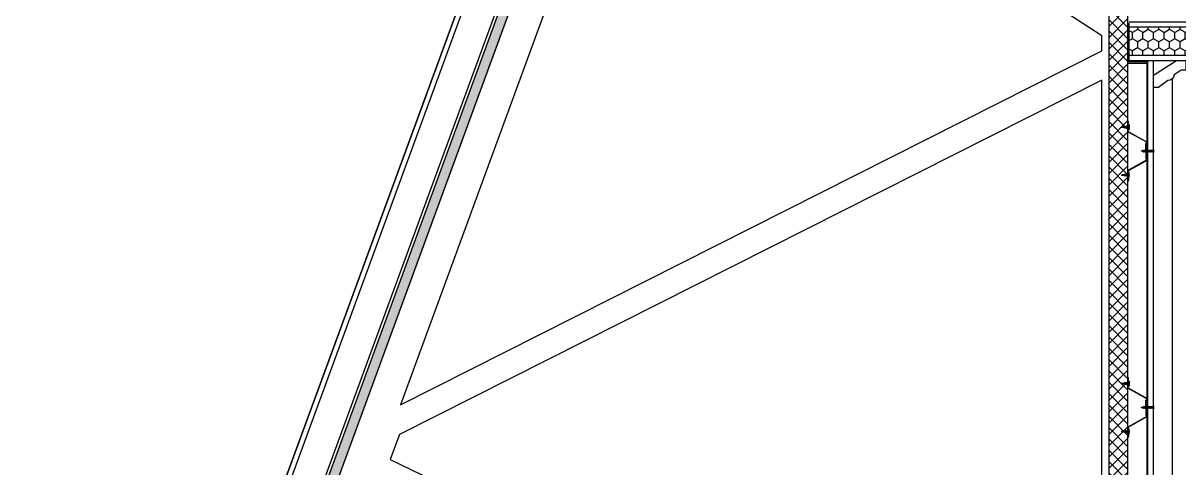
# Model space of a CAD drawing. Header units: inches. Extents: x 203 to 1065, y -1127 to 921.
# Drawn here: x 356.5 to 358.301, y 846.863 to 847.557 of the extents above; entities that cross this region are included whole.
import ezdxf

# ---------------------------------------------------------------- set-up
doc = ezdxf.new("R2010")
doc.units = ezdxf.units.IN
doc.header["$MEASUREMENT"] = 0
doc.linetypes.add('CONTINUA', pattern=[0])
for name, color, linetype in [('CORTE MUROS', 4, 'CONTINUA'), ('CORTE PERFILES Y CERCHA', 3, 'CONTINUA'), ('CORTE PROY', 8, 'CONTINUA')]:
    doc.layers.add(name, color=color, linetype=linetype)

msp = doc.modelspace()

# ---------------------------------------------------------------- hatches: boundary and pattern name
at = {"layer": 'CORTE MUROS', "ltscale": 0.5}
h = msp.add_hatch(dxfattribs=at)
h.set_pattern_fill('ANSI38', color=252, scale=0.05, angle=90.1237, style=0)
h.set_pattern_definition([(135.1236939, (355.5922096, 404.4653144), (-0.00440986616, -0.004428948005), []), (225.1236939, (355.5922096, 404.4653144), (-0.00439078432, -0.01326776217), [0.015625, -0.009375])])
h.paths.add_polyline_path([(356.7771, 846.2645), (356.763, 846.2696), (358.2289, 850.2702), (358.2429, 850.2651)])
at = {"layer": 'CORTE MUROS'}
h = msp.add_hatch(dxfattribs=at)
h.set_pattern_fill('HONEY', color=251, scale=0.003, angle=90, style=0)
h.set_pattern_definition([(90, (1578.890811, -1709.515493), (-0.008248891935, 0.0142875), [0.009525, -0.01905]), (210, (1578.890811, -1709.515493), (-0.00824889199, -0.014287499969), [0.009525, -0.01905]), (150, (1578.890811, -1709.515493), (-0.016497783924, 3.1e-11), [-0.01905, 0.009525])])
h.paths.add_polyline_path([(358.2232, 847.5065), (358.2232, 847.5505), (358.6018, 847.5505), (358.6018, 847.5065)])
at = {"layer": 'CORTE PERFILES Y CERCHA', "ltscale": 0.5}
h = msp.add_hatch(dxfattribs=at)
h.set_pattern_fill('_USER', color=251, scale=0.0125, angle=135, style=0, double=1, pattern_type=0)
h.set_pattern_definition([(135, (329.638395, 562.372189), (-0.00883883476, -0.00883883476), []), (225, (329.638395, 562.372189), (0.00883883476, -0.00883883476), [])])
h.paths.add_polyline_path([(358.1912, 850.0965), (358.1912, 842.4325), (358.2212, 842.4325), (358.2212, 850.0965)])
at = {"layer": 'CORTE PERFILES Y CERCHA'}
msp.add_hatch(color=256, dxfattribs=at).paths.add_polyline_path([(358.2212, 847.5565), (358.2212, 847.4945), (358.239, 847.4945), (358.2392, 847.4947), (358.2394, 847.4945), (358.2512, 847.4945), (358.2512, 847.4965), (358.2232, 847.4965), (358.2232, 847.5163), (358.223, 847.5165), (358.2232, 847.5167), (358.2232, 847.5505), (358.2232, 847.5565)])

# ---------------------------------------------------------------- linework, layer by layer
msp.add_circle((359.4347, 846.2175), 5.2552)
at = {"layer": 'CORTE MUROS'}
for points in [[(356.7048, 846.291), (358.2083, 850.3944), (358.2619, 850.3748), (356.7583, 846.2714)], [(358.2083, 850.3944), (356.7048, 846.291), (356.7123, 846.2882), (358.2159, 850.3917)]]:
    msp.add_lwpolyline(points, close=True, dxfattribs=at)
for points in [[(356.7771, 846.2645), (356.763, 846.2696), (358.2289, 850.2702), (358.2429, 850.2651), (356.7771, 846.2645)], [(358.2232, 847.4985), (358.6018, 847.4985), (358.6018, 847.5585), (358.2232, 847.5585)]]:
    msp.add_lwpolyline(points, dxfattribs=at)
at = {"layer": 'CORTE MUROS', "color": 7}
for points in [[(358.6018, 847.5505), (358.2232, 847.5505)], [(358.6018, 847.5065), (358.2232, 847.5065)]]:
    msp.add_lwpolyline(points, dxfattribs=at)
at = {"layer": 'CORTE PERFILES Y CERCHA', "color": 3}
for p, q in [((358.2512, 842.4965), (358.2512, 847.4985)), ((358.2522, 842.4965), (358.2522, 847.4985)), ((358.2612, 842.4965), (358.2612, 847.4985))]:
    msp.add_line(p, q, dxfattribs=at)
at = {"layer": 'CORTE PERFILES Y CERCHA'}
for p, q in [((358.2147, 847.3956), (358.2109, 847.3948)), ((358.2109, 847.3948), (358.2116, 847.3952)), ((358.2116, 847.3948), (358.2109, 847.3948)), ((358.2109, 847.3948), (358.2116, 847.3944)), ((358.2147, 847.3956), (358.2116, 847.3952)), ((358.2116, 847.3944), (358.2116, 847.3948)), ((358.215, 847.394), (358.2116, 847.3944)), ((358.2151, 847.396), (358.2147, 847.3956)), ((358.2147, 847.3956), (358.215, 847.394)), ((358.2155, 847.3937), (358.215, 847.394)), ((358.2151, 847.396), (358.2155, 847.3957)), ((358.2155, 847.3937), (358.2151, 847.396)), ((358.2164, 847.3958), (358.2155, 847.3957)), ((358.2155, 847.3957), (358.216, 847.3939)), ((358.2155, 847.3937), (358.216, 847.3939)), ((358.2169, 847.3938), (358.216, 847.3939)), ((358.2168, 847.3962), (358.2164, 847.3958)), ((358.2164, 847.3958), (358.2169, 847.3938)), ((358.2168, 847.3962), (358.2173, 847.3959)), ((358.2174, 847.3934), (358.2168, 847.3962)), ((358.2174, 847.3934), (358.2169, 847.3938)), ((358.2182, 847.396), (358.2173, 847.3959)), ((358.2173, 847.3959), (358.2178, 847.3937)), ((358.2174, 847.3934), (358.2178, 847.3937)), ((358.2187, 847.3936), (358.2178, 847.3937)), ((358.2186, 847.3965), (358.2182, 847.396)), ((358.2182, 847.396), (358.2187, 847.3936)), ((358.2186, 847.3965), (358.219, 847.3961)), ((358.2192, 847.3931), (358.2186, 847.3965)), ((358.2192, 847.3931), (358.2187, 847.3936)), ((358.22, 847.3962), (358.219, 847.3961)), ((358.219, 847.3961), (358.2197, 847.3935)), ((358.2192, 847.3931), (358.2197, 847.3935)), ((358.2207, 847.3934), (358.2197, 847.3935)), ((358.2204, 847.3968), (358.22, 847.3962)), ((358.22, 847.3962), (358.2207, 847.3934)), ((358.2204, 847.3968), (358.2208, 847.3963)), ((358.2211, 847.3928), (358.2204, 847.3968)), ((358.2211, 847.3928), (358.2207, 847.3934)), ((358.2216, 847.3964), (358.2208, 847.3963)), ((358.2208, 847.3963), (358.2216, 847.3933)), ((358.2211, 847.3928), (358.2216, 847.3933)), ((358.2212, 847.3963), (358.2212, 847.4033)), ((358.2212, 847.3877), (358.2212, 847.3929)), ((358.2216, 847.3964), (358.2216, 847.4033)), ((358.2216, 847.4033), (358.2216, 847.4033)), ((358.2216, 847.4014), (358.2216, 847.4033)), ((358.2216, 847.4014), (358.222, 847.4014)), ((358.222, 847.3983), (358.2216, 847.3978)), ((358.2216, 847.3964), (358.2216, 847.3978)), ((358.2216, 847.3964), (358.2216, 847.3933)), ((358.2216, 847.388), (358.2216, 847.3933)), ((358.2216, 847.3918), (358.2216, 847.3933)), ((358.222, 847.3914), (358.2216, 847.3918)), ((358.222, 847.4014), (358.222, 847.4033)), ((358.222, 847.3983), (358.222, 847.3914)), ((358.2221, 847.3984), (358.2221, 847.3913)), ((358.2229, 847.3984), (358.2229, 847.3913)), ((358.2234, 847.3948), (358.2229, 847.3948)), ((358.2442, 847.3582), (358.2419, 847.3574)), ((358.2446, 847.3585), (358.2443, 847.3582)), ((358.2443, 847.3582), (358.2447, 847.3565)), ((358.2446, 847.3585), (358.2449, 847.3584)), ((358.245, 847.3562), (358.2446, 847.3585)), ((358.245, 847.3561), (358.2447, 847.3565)), ((358.2455, 847.3586), (358.2449, 847.3584)), ((358.2449, 847.3584), (358.2453, 847.3565)), ((358.245, 847.3561), (358.2453, 847.3565)), ((358.2461, 847.3563), (358.2453, 847.3565)), ((358.2458, 847.3589), (358.2455, 847.3586)), ((358.2455, 847.3586), (358.2461, 847.3563)), ((358.2458, 847.3589), (358.2462, 847.3586)), ((358.2464, 847.3559), (358.2458, 847.3589)), ((358.2464, 847.3559), (358.2461, 847.3563)), ((358.2462, 847.3586), (358.2467, 847.3563)), ((358.2468, 847.3586), (358.2462, 847.3586)), ((358.2464, 847.3559), (358.2467, 847.3563)), ((358.2474, 847.3563), (358.2467, 847.3563)), ((358.2472, 847.3589), (358.2468, 847.3586)), ((358.2468, 847.3586), (358.2474, 847.3563)), ((358.2472, 847.3589), (358.2475, 847.3586)), ((358.2477, 847.3559), (358.2472, 847.3589)), ((358.2477, 847.3559), (358.2474, 847.3563)), ((358.2475, 847.3586), (358.2481, 847.3563)), ((358.2482, 847.3586), (358.2475, 847.3586)), ((358.2477, 847.3559), (358.2481, 847.3563)), ((358.2487, 847.3563), (358.2481, 847.3563)), ((358.2485, 847.3589), (358.2482, 847.3586)), ((358.2482, 847.3586), (358.2487, 847.3563)), ((358.2485, 847.3589), (358.2489, 847.3586)), ((358.2491, 847.3559), (358.2485, 847.3589)), ((358.2491, 847.3559), (358.2487, 847.3563)), ((358.2489, 847.3586), (358.2494, 847.3563)), ((358.2495, 847.3586), (358.2489, 847.3586)), ((358.2491, 847.3559), (358.2494, 847.3563)), ((358.2501, 847.3563), (358.2494, 847.3563)), ((358.2499, 847.3589), (358.2495, 847.3586)), ((358.2495, 847.3586), (358.2501, 847.3563)), ((358.2499, 847.3589), (358.2502, 847.3586)), ((358.2504, 847.3559), (358.2499, 847.3589)), ((358.2504, 847.3559), (358.2501, 847.3563)), ((358.2502, 847.3586), (358.2508, 847.3563)), ((358.2509, 847.3586), (358.2502, 847.3586)), ((358.2504, 847.3559), (358.2508, 847.3563)), ((358.2514, 847.3563), (358.2508, 847.3563)), ((358.2512, 847.3589), (358.2509, 847.3586)), ((358.2509, 847.3586), (358.2514, 847.3563)), ((358.2512, 847.3589), (358.2516, 847.3586)), ((358.2518, 847.3559), (358.2512, 847.3589)), ((358.2518, 847.3559), (358.2514, 847.3563)), ((358.2516, 847.3586), (358.2521, 847.3563)), ((358.2523, 847.3586), (358.2516, 847.3586)), ((358.2518, 847.3559), (358.2521, 847.3563)), ((358.2528, 847.3563), (358.2521, 847.3563)), ((358.2528, 847.3563), (358.2521, 847.3563)), ((358.2526, 847.3589), (358.2523, 847.3586)), ((358.2523, 847.3586), (358.2528, 847.3563)), ((358.2523, 847.3586), (358.2528, 847.3563)), ((358.2526, 847.3589), (358.253, 847.3586)), ((358.2532, 847.3559), (358.2526, 847.3589)), ((358.2532, 847.3559), (358.2528, 847.3563)), ((358.253, 847.3586), (358.2535, 847.3563)), ((358.2536, 847.3586), (358.253, 847.3586)), ((358.2532, 847.3559), (358.2535, 847.3563)), ((358.2542, 847.3563), (358.2535, 847.3563)), ((358.254, 847.3589), (358.2536, 847.3586)), ((358.2536, 847.3586), (358.2542, 847.3563)), ((358.2536, 847.3586), (358.2542, 847.3563)), ((358.2536, 847.3586), (358.2542, 847.3563)), ((358.254, 847.3589), (358.2543, 847.3586)), ((358.2545, 847.3559), (358.254, 847.3589)), ((358.2545, 847.3559), (358.2542, 847.3563)), ((358.2543, 847.3586), (358.2549, 847.3563)), ((358.255, 847.3586), (358.2543, 847.3586)), ((358.2545, 847.3559), (358.2549, 847.3563)), ((358.2555, 847.3563), (358.2549, 847.3563)), ((358.2553, 847.3589), (358.255, 847.3586)), ((358.255, 847.3586), (358.2555, 847.3563)), ((358.255, 847.3586), (358.2555, 847.3563)), ((358.255, 847.3586), (358.2555, 847.3563)), ((358.2553, 847.3589), (358.2557, 847.3586)), ((358.2559, 847.3559), (358.2553, 847.3589)), ((358.2559, 847.3559), (358.2555, 847.3563)), ((358.2557, 847.3586), (358.2562, 847.3563)), ((358.2563, 847.3586), (358.2557, 847.3586)), ((358.2559, 847.3559), (358.2562, 847.3563)), ((358.2569, 847.3563), (358.2562, 847.3563)), ((358.2567, 847.3589), (358.2563, 847.3586)), ((358.2563, 847.3586), (358.2569, 847.3563)), ((358.2567, 847.3589), (358.257, 847.3586)), ((358.2572, 847.3559), (358.2567, 847.3589)), ((358.2572, 847.3559), (358.2569, 847.3563)), ((358.2572, 847.3559), (358.2569, 847.3563)), ((358.257, 847.3586), (358.2576, 847.3563)), ((358.2577, 847.3586), (358.257, 847.3586)), ((358.2572, 847.3559), (358.2576, 847.3563)), ((358.2572, 847.3559), (358.2576, 847.3563)), ((358.2582, 847.3563), (358.2576, 847.3563)), ((358.258, 847.3589), (358.2577, 847.3586)), ((358.2577, 847.3586), (358.2582, 847.3563)), ((358.258, 847.3589), (358.2584, 847.3586)), ((358.2586, 847.3559), (358.258, 847.3589)), ((358.2586, 847.3559), (358.2582, 847.3563)), ((358.2586, 847.3559), (358.2582, 847.3563)), ((358.2583, 847.3586), (358.2589, 847.3563)), ((358.2596, 847.3586), (358.2583, 847.3586)), ((358.2589, 847.3586), (358.2584, 847.3586)), ((358.2586, 847.3559), (358.2589, 847.3563)), ((358.2586, 847.3559), (358.2589, 847.3563)), ((358.2595, 847.3563), (358.2589, 847.3563)), ((358.2596, 847.3563), (358.2589, 847.3563)), ((358.2612, 847.36), (358.2596, 847.3586)), ((358.2612, 847.3548), (358.2596, 847.3563)), ((358.2612, 847.3574), (358.2608, 847.3574)), ((358.2612, 847.36), (358.2612, 847.3548)), ((358.2109, 847.3201), (358.2116, 847.3205)), ((358.2116, 847.3201), (358.2109, 847.3201)), ((358.2109, 847.3201), (358.2116, 847.3196)), ((358.2147, 847.3193), (358.2109, 847.3201)), ((358.215, 847.3208), (358.2116, 847.3205)), ((358.2116, 847.3205), (358.2116, 847.3201)), ((358.2147, 847.3193), (358.2116, 847.3196)), ((358.2147, 847.3193), (358.215, 847.3208)), ((358.2151, 847.3189), (358.2147, 847.3193)), ((358.2155, 847.3212), (358.215, 847.3208)), ((358.2155, 847.3212), (358.2151, 847.3189)), ((358.2151, 847.3189), (358.2155, 847.3192)), ((358.2155, 847.3212), (358.216, 847.321)), ((358.2155, 847.3192), (358.216, 847.321)), ((358.2164, 847.3191), (358.2155, 847.3192)), ((358.2169, 847.3211), (358.216, 847.321)), ((358.2164, 847.3191), (358.2169, 847.3211)), ((358.2168, 847.3186), (358.2164, 847.3191)), ((358.2174, 847.3215), (358.2168, 847.3186)), ((358.2168, 847.3186), (358.2173, 847.319)), ((358.2174, 847.3215), (358.2169, 847.3211)), ((358.2173, 847.319), (358.2178, 847.3212)), ((358.2182, 847.3189), (358.2173, 847.319)), ((358.2174, 847.3215), (358.2178, 847.3212)), ((358.2187, 847.3213), (358.2178, 847.3212)), ((358.2182, 847.3189), (358.2187, 847.3213)), ((358.2186, 847.3184), (358.2182, 847.3189)), ((358.2192, 847.3218), (358.2186, 847.3184)), ((358.2192, 847.3218), (358.2187, 847.3213)), ((358.219, 847.3188), (358.2197, 847.3214)), ((358.2192, 847.3218), (358.2197, 847.3214)), ((358.2207, 847.3215), (358.2197, 847.3214)), ((358.22, 847.3187), (358.2207, 847.3215)), ((358.2211, 847.3221), (358.2204, 847.3181)), ((358.2211, 847.3221), (358.2207, 847.3215)), ((358.2208, 847.3186), (358.2216, 847.3216)), ((358.2211, 847.3221), (358.2216, 847.3216)), ((358.2212, 847.3271), (358.2212, 847.322)), ((358.2216, 847.3268), (358.2216, 847.3216)), ((358.222, 847.3235), (358.2216, 847.3231)), ((358.2216, 847.3231), (358.2216, 847.3171)), ((358.2216, 847.3185), (358.2216, 847.3216)), ((358.222, 847.3166), (358.222, 847.3235)), ((358.2221, 847.3165), (358.2221, 847.3236)), ((358.2229, 847.3165), (358.2229, 847.3236)), ((358.2234, 847.3201), (358.2229, 847.3201)), ((358.2186, 847.3184), (358.219, 847.3188)), ((358.22, 847.3187), (358.219, 847.3188)), ((358.2204, 847.3181), (358.22, 847.3187)), ((358.2204, 847.3181), (358.2208, 847.3186)), ((358.2216, 847.3185), (358.2208, 847.3186)), ((358.2212, 847.3186), (358.2212, 847.3116)), ((358.2216, 847.3185), (358.2216, 847.3116)), ((358.222, 847.3166), (358.2216, 847.3171)), ((358.2216, 847.3135), (358.2216, 847.3116)), ((358.2216, 847.3135), (358.222, 847.3135)), ((358.2216, 847.3116), (358.2216, 847.3116)), ((358.222, 847.3135), (358.222, 847.3116)), ((358.2147, 846.9956), (358.2109, 846.9948)), ((358.2109, 846.9948), (358.2116, 846.9952)), ((358.2116, 846.9948), (358.2109, 846.9948)), ((358.2109, 846.9948), (358.2116, 846.9944)), ((358.2147, 846.9956), (358.2116, 846.9952)), ((358.2116, 846.9944), (358.2116, 846.9948)), ((358.2151, 846.996), (358.2147, 846.9956)), ((358.2147, 846.9956), (358.215, 846.994)), ((358.2151, 846.996), (358.2155, 846.9957)), ((358.2155, 846.9937), (358.2151, 846.996)), ((358.2164, 846.9958), (358.2155, 846.9957)), ((358.2155, 846.9957), (358.216, 846.9939)), ((358.2168, 846.9962), (358.2164, 846.9958)), ((358.2164, 846.9958), (358.2169, 846.9938)), ((358.2168, 846.9962), (358.2173, 846.9959)), ((358.2174, 846.9934), (358.2168, 846.9962)), ((358.2182, 846.996), (358.2173, 846.9959)), ((358.2173, 846.9959), (358.2178, 846.9937)), ((358.2186, 846.9965), (358.2182, 846.996)), ((358.2182, 846.996), (358.2187, 846.9936)), ((358.2186, 846.9965), (358.219, 846.9961)), ((358.2192, 846.9931), (358.2186, 846.9965)), ((358.22, 846.9962), (358.219, 846.9961)), ((358.219, 846.9961), (358.2197, 846.9935)), ((358.2204, 846.9968), (358.22, 846.9962)), ((358.22, 846.9962), (358.2207, 846.9934)), ((358.2204, 846.9968), (358.2208, 846.9963)), ((358.2211, 846.9928), (358.2204, 846.9968)), ((358.2216, 846.9964), (358.2208, 846.9963)), ((358.2208, 846.9963), (358.2216, 846.9933)), ((358.2212, 846.9963), (358.2212, 847.0033)), ((358.2216, 846.9964), (358.2216, 847.0033)), ((358.2216, 847.0033), (358.2216, 847.0033)), ((358.2216, 847.0014), (358.2216, 847.0033)), ((358.2216, 847.0014), (358.222, 847.0014)), ((358.222, 846.9983), (358.2216, 846.9978)), ((358.2216, 846.9964), (358.2216, 846.9978)), ((358.2216, 846.9964), (358.2216, 846.9933)), ((358.222, 847.0014), (358.222, 847.0033)), ((358.222, 846.9983), (358.222, 846.9914)), ((358.2221, 846.9984), (358.2221, 846.9913)), ((358.2229, 846.9984), (358.2229, 846.9913)), ((358.2234, 846.9948), (358.2229, 846.9948)), ((358.215, 846.994), (358.2116, 846.9944)), ((358.2155, 846.9937), (358.215, 846.994)), ((358.2155, 846.9937), (358.216, 846.9939)), ((358.2169, 846.9938), (358.216, 846.9939)), ((358.2174, 846.9934), (358.2169, 846.9938)), ((358.2174, 846.9934), (358.2178, 846.9937)), ((358.2187, 846.9936), (358.2178, 846.9937)), ((358.2192, 846.9931), (358.2187, 846.9936)), ((358.2192, 846.9931), (358.2197, 846.9935)), ((358.2207, 846.9934), (358.2197, 846.9935)), ((358.2211, 846.9928), (358.2207, 846.9934)), ((358.2211, 846.9928), (358.2216, 846.9933)), ((358.2212, 846.9877), (358.2212, 846.9929)), ((358.2216, 846.988), (358.2216, 846.9933)), ((358.2216, 846.9918), (358.2216, 846.9933)), ((358.222, 846.9914), (358.2216, 846.9918)), ((358.2458, 846.9589), (358.2455, 846.9586)), ((358.2458, 846.9589), (358.2462, 846.9586)), ((358.2464, 846.9559), (358.2458, 846.9589)), ((358.2472, 846.9589), (358.2468, 846.9586)), ((358.2472, 846.9589), (358.2475, 846.9586)), ((358.2477, 846.9559), (358.2472, 846.9589)), ((358.2485, 846.9589), (358.2482, 846.9586)), ((358.2485, 846.9589), (358.2489, 846.9586)), ((358.2491, 846.9559), (358.2485, 846.9589)), ((358.2499, 846.9589), (358.2495, 846.9586)), ((358.2499, 846.9589), (358.2502, 846.9586)), ((358.2504, 846.9559), (358.2499, 846.9589)), ((358.2512, 846.9589), (358.2509, 846.9586)), ((358.2512, 846.9589), (358.2516, 846.9586)), ((358.2518, 846.9559), (358.2512, 846.9589)), ((358.2526, 846.9589), (358.2523, 846.9586)), ((358.2526, 846.9589), (358.253, 846.9586)), ((358.2532, 846.9559), (358.2526, 846.9589)), ((358.254, 846.9589), (358.2536, 846.9586)), ((358.254, 846.9589), (358.2543, 846.9586)), ((358.2545, 846.9559), (358.254, 846.9589)), ((358.2553, 846.9589), (358.255, 846.9586)), ((358.2553, 846.9589), (358.2557, 846.9586)), ((358.2559, 846.9559), (358.2553, 846.9589)), ((358.2567, 846.9589), (358.2563, 846.9586)), ((358.2567, 846.9589), (358.257, 846.9586)), ((358.2572, 846.9559), (358.2567, 846.9589)), ((358.258, 846.9589), (358.2577, 846.9586)), ((358.258, 846.9589), (358.2584, 846.9586)), ((358.2586, 846.9559), (358.258, 846.9589)), ((358.2612, 846.96), (358.2596, 846.9586)), ((358.2612, 846.96), (358.2612, 846.9548)), ((358.2442, 846.9582), (358.2419, 846.9574)), ((358.2446, 846.9585), (358.2443, 846.9582)), ((358.2443, 846.9582), (358.2447, 846.9565)), ((358.2446, 846.9585), (358.2449, 846.9584)), ((358.245, 846.9562), (358.2446, 846.9585)), ((358.245, 846.9561), (358.2447, 846.9565)), ((358.2455, 846.9586), (358.2449, 846.9584)), ((358.2449, 846.9584), (358.2453, 846.9565)), ((358.245, 846.9561), (358.2453, 846.9565)), ((358.2461, 846.9563), (358.2453, 846.9565)), ((358.2455, 846.9586), (358.2461, 846.9563)), ((358.2464, 846.9559), (358.2461, 846.9563)), ((358.2462, 846.9586), (358.2467, 846.9563)), ((358.2468, 846.9586), (358.2462, 846.9586)), ((358.2464, 846.9559), (358.2467, 846.9563)), ((358.2474, 846.9563), (358.2467, 846.9563)), ((358.2468, 846.9586), (358.2474, 846.9563)), ((358.2477, 846.9559), (358.2474, 846.9563)), ((358.2475, 846.9586), (358.2481, 846.9563)), ((358.2482, 846.9586), (358.2475, 846.9586)), ((358.2477, 846.9559), (358.2481, 846.9563)), ((358.2487, 846.9563), (358.2481, 846.9563)), ((358.2482, 846.9586), (358.2487, 846.9563)), ((358.2491, 846.9559), (358.2487, 846.9563)), ((358.2489, 846.9586), (358.2494, 846.9563)), ((358.2495, 846.9586), (358.2489, 846.9586)), ((358.2491, 846.9559), (358.2494, 846.9563)), ((358.2501, 846.9563), (358.2494, 846.9563)), ((358.2495, 846.9586), (358.2501, 846.9563)), ((358.2504, 846.9559), (358.2501, 846.9563)), ((358.2502, 846.9586), (358.2508, 846.9563)), ((358.2509, 846.9586), (358.2502, 846.9586)), ((358.2504, 846.9559), (358.2508, 846.9563)), ((358.2514, 846.9563), (358.2508, 846.9563)), ((358.2509, 846.9586), (358.2514, 846.9563)), ((358.2518, 846.9559), (358.2514, 846.9563)), ((358.2516, 846.9586), (358.2521, 846.9563)), ((358.2523, 846.9586), (358.2516, 846.9586)), ((358.2518, 846.9559), (358.2521, 846.9563)), ((358.2528, 846.9563), (358.2521, 846.9563)), ((358.2528, 846.9563), (358.2521, 846.9563)), ((358.2523, 846.9586), (358.2528, 846.9563)), ((358.2523, 846.9586), (358.2528, 846.9563)), ((358.2532, 846.9559), (358.2528, 846.9563)), ((358.253, 846.9586), (358.2535, 846.9563)), ((358.2536, 846.9586), (358.253, 846.9586)), ((358.2532, 846.9559), (358.2535, 846.9563)), ((358.2542, 846.9563), (358.2535, 846.9563)), ((358.2536, 846.9586), (358.2542, 846.9563)), ((358.2536, 846.9586), (358.2542, 846.9563)), ((358.2536, 846.9586), (358.2542, 846.9563)), ((358.2545, 846.9559), (358.2542, 846.9563)), ((358.2543, 846.9586), (358.2549, 846.9563)), ((358.255, 846.9586), (358.2543, 846.9586)), ((358.2545, 846.9559), (358.2549, 846.9563)), ((358.2555, 846.9563), (358.2549, 846.9563)), ((358.255, 846.9586), (358.2555, 846.9563)), ((358.255, 846.9586), (358.2555, 846.9563)), ((358.255, 846.9586), (358.2555, 846.9563)), ((358.2559, 846.9559), (358.2555, 846.9563)), ((358.2557, 846.9586), (358.2562, 846.9563)), ((358.2563, 846.9586), (358.2557, 846.9586)), ((358.2559, 846.9559), (358.2562, 846.9563)), ((358.2569, 846.9563), (358.2562, 846.9563)), ((358.2563, 846.9586), (358.2569, 846.9563)), ((358.2572, 846.9559), (358.2569, 846.9563)), ((358.2572, 846.9559), (358.2569, 846.9563)), ((358.257, 846.9586), (358.2576, 846.9563)), ((358.2577, 846.9586), (358.257, 846.9586)), ((358.2572, 846.9559), (358.2576, 846.9563)), ((358.2572, 846.9559), (358.2576, 846.9563)), ((358.2582, 846.9563), (358.2576, 846.9563)), ((358.2577, 846.9586), (358.2582, 846.9563)), ((358.2586, 846.9559), (358.2582, 846.9563)), ((358.2586, 846.9559), (358.2582, 846.9563)), ((358.2583, 846.9586), (358.2589, 846.9563)), ((358.2596, 846.9586), (358.2583, 846.9586)), ((358.2589, 846.9586), (358.2584, 846.9586)), ((358.2586, 846.9559), (358.2589, 846.9563)), ((358.2586, 846.9559), (358.2589, 846.9563)), ((358.2595, 846.9563), (358.2589, 846.9563)), ((358.2596, 846.9563), (358.2589, 846.9563)), ((358.2612, 846.9548), (358.2596, 846.9563)), ((358.2612, 846.9574), (358.2608, 846.9574)), ((358.2212, 846.9271), (358.2212, 846.922)), ((358.2216, 846.9268), (358.2216, 846.9216)), ((358.222, 846.9235), (358.2216, 846.9231)), ((358.2216, 846.9231), (358.2216, 846.9171)), ((358.222, 846.9166), (358.222, 846.9235)), ((358.2221, 846.9165), (358.2221, 846.9236)), ((358.2229, 846.9165), (358.2229, 846.9236)), ((358.2109, 846.9201), (358.2116, 846.9205)), ((358.2116, 846.9201), (358.2109, 846.9201)), ((358.2109, 846.9201), (358.2116, 846.9196)), ((358.2147, 846.9193), (358.2109, 846.9201)), ((358.215, 846.9208), (358.2116, 846.9205)), ((358.2116, 846.9205), (358.2116, 846.9201)), ((358.2147, 846.9193), (358.2116, 846.9196)), ((358.2147, 846.9193), (358.215, 846.9208)), ((358.2151, 846.9189), (358.2147, 846.9193)), ((358.2155, 846.9212), (358.215, 846.9208)), ((358.2155, 846.9212), (358.2151, 846.9189)), ((358.2151, 846.9189), (358.2155, 846.9192)), ((358.2155, 846.9212), (358.216, 846.921)), ((358.2155, 846.9192), (358.216, 846.921)), ((358.2164, 846.9191), (358.2155, 846.9192)), ((358.2169, 846.9211), (358.216, 846.921)), ((358.2164, 846.9191), (358.2169, 846.9211)), ((358.2168, 846.9186), (358.2164, 846.9191)), ((358.2174, 846.9215), (358.2168, 846.9186)), ((358.2168, 846.9186), (358.2173, 846.919)), ((358.2174, 846.9215), (358.2169, 846.9211)), ((358.2173, 846.919), (358.2178, 846.9212)), ((358.2182, 846.9189), (358.2173, 846.919)), ((358.2174, 846.9215), (358.2178, 846.9212)), ((358.2187, 846.9213), (358.2178, 846.9212)), ((358.2182, 846.9189), (358.2187, 846.9213)), ((358.2186, 846.9184), (358.2182, 846.9189)), ((358.2192, 846.9218), (358.2186, 846.9184)), ((358.2186, 846.9184), (358.219, 846.9188)), ((358.2192, 846.9218), (358.2187, 846.9213)), ((358.219, 846.9188), (358.2197, 846.9214)), ((358.22, 846.9187), (358.219, 846.9188)), ((358.2192, 846.9218), (358.2197, 846.9214)), ((358.2207, 846.9215), (358.2197, 846.9214)), ((358.22, 846.9187), (358.2207, 846.9215)), ((358.2204, 846.9181), (358.22, 846.9187)), ((358.2211, 846.9221), (358.2204, 846.9181)), ((358.2204, 846.9181), (358.2208, 846.9186)), ((358.2211, 846.9221), (358.2207, 846.9215)), ((358.2208, 846.9186), (358.2216, 846.9216)), ((358.2216, 846.9185), (358.2208, 846.9186)), ((358.2211, 846.9221), (358.2216, 846.9216)), ((358.2212, 846.9186), (358.2212, 846.9116)), ((358.2216, 846.9185), (358.2216, 846.9216)), ((358.2216, 846.9185), (358.2216, 846.9116)), ((358.222, 846.9166), (358.2216, 846.9171)), ((358.2216, 846.9135), (358.2216, 846.9116)), ((358.2216, 846.9135), (358.222, 846.9135)), ((358.2216, 846.9116), (358.2216, 846.9116)), ((358.222, 846.9135), (358.222, 846.9116)), ((358.2234, 846.9201), (358.2229, 846.9201))]:
    msp.add_line(p, q, dxfattribs=at)
for points in [[(358.1802, 842.4325), (358.2212, 842.4325), (358.2212, 850.0965), (358.1802, 850.0965), (356.7771, 846.2645), (358.1802, 842.4325)], [(357.4815, 847.9921), (357.4798, 847.9872), (357.4652, 847.9925), (357.0875, 846.9619), (358.1802, 847.5137), (358.1802, 847.5371), (357.4815, 847.9921)], [(358.2232, 847.5167), (358.2232, 847.5565), (358.2212, 847.5565), (358.2212, 847.4945), (358.239, 847.4945), (358.2392, 847.4947), (358.2394, 847.4945), (358.2512, 847.4945), (358.2512, 847.4965), (358.2232, 847.4965), (358.2232, 847.5163), (358.223, 847.5165), (358.2232, 847.5167)], [(358.1802, 847.4678), (357.0858, 846.9152), (357.0717, 846.8766), (358.1802, 846.3396), (358.1802, 847.4678)], [(358.2488, 847.3589), (358.2488, 847.3691), (358.2507, 847.37), (358.2507, 847.3711), (358.2212, 847.3877)], [(358.2216, 847.388), (358.2512, 847.3716), (358.2512, 847.3697), (358.2493, 847.3688), (358.2493, 847.3586)], [(358.2488, 847.3563), (358.2488, 847.3458), (358.2507, 847.3449), (358.2507, 847.3437), (358.2212, 847.3271)], [(358.2216, 847.3268), (358.2512, 847.3433), (358.2512, 847.3452), (358.2493, 847.3461), (358.2493, 847.3561)], [(358.2488, 846.9589), (358.2488, 846.9691), (358.2507, 846.97), (358.2507, 846.9711), (358.2212, 846.9877)], [(358.2216, 846.988), (358.2512, 846.9716), (358.2512, 846.9697), (358.2493, 846.9688), (358.2493, 846.9586)], [(358.2488, 846.9563), (358.2488, 846.9458), (358.2507, 846.9449), (358.2507, 846.9437), (358.2212, 846.9271)], [(358.2216, 846.9268), (358.2512, 846.9433), (358.2512, 846.9452), (358.2493, 846.9461), (358.2493, 846.9561)]]:
    msp.add_lwpolyline(points, dxfattribs=at)
at = {"layer": 'CORTE PERFILES Y CERCHA', "color": 2}
msp.add_lwpolyline([(358.1912, 850.0965), (358.1912, 842.4325), (358.2212, 842.4325), (358.2212, 850.0965)], close=True, dxfattribs=at)
at = {"layer": 'CORTE PERFILES Y CERCHA'}
msp.add_lwpolyline([(358.2612, 847.4565), (358.2612, 847.4756), (358.2968, 847.4985), (358.3112, 847.4985), (358.3112, 847.4836), (358.3042, 847.4836), (358.2933, 847.4763, -0.359853), (358.2832, 847.4675), (358.269, 847.4565)], format="xyb", close=True, dxfattribs=at)
for centre, radius, start, end in [((358.2216, 847.4033), 0.000437, 0, 180), ((358.2225, 847.3984), 0.000403, 0, 180), ((358.2225, 847.3913), 0.000403, 180, 0), ((358.2136, 847.3948), 0.00976, 342.0915, 17.9085), ((358.2423, 847.3542), 0.00322, 43.6548, 98.0284), ((358.2225, 847.3236), 0.000403, 0, 180), ((358.2136, 847.3201), 0.00976, 342.0915, 17.9085), ((358.2216, 847.3116), 0.000437, 180, 0), ((358.2225, 847.3165), 0.000403, 180, 0), ((358.2216, 847.0033), 0.000437, 0, 180), ((358.2225, 846.9984), 0.000403, 0, 180), ((358.2136, 846.9948), 0.00976, 342.0915, 17.9085), ((358.2225, 846.9913), 0.000403, 180, 0), ((358.2423, 846.9542), 0.00322, 43.6548, 98.0284), ((358.2225, 846.9236), 0.000403, 0, 180), ((358.2136, 846.9201), 0.00976, 342.0915, 17.9085), ((358.2216, 846.9116), 0.000437, 180, 0), ((358.2225, 846.9165), 0.000403, 180, 0)]:
    msp.add_arc(centre, radius, start, end, dxfattribs=at)
at = {"layer": 'CORTE PROY', "ltscale": 0.5}
msp.add_line((358.2898, 847.4701), (358.2898, 846.2081), dxfattribs=at)

doc.saveas('drawing.dxf')
